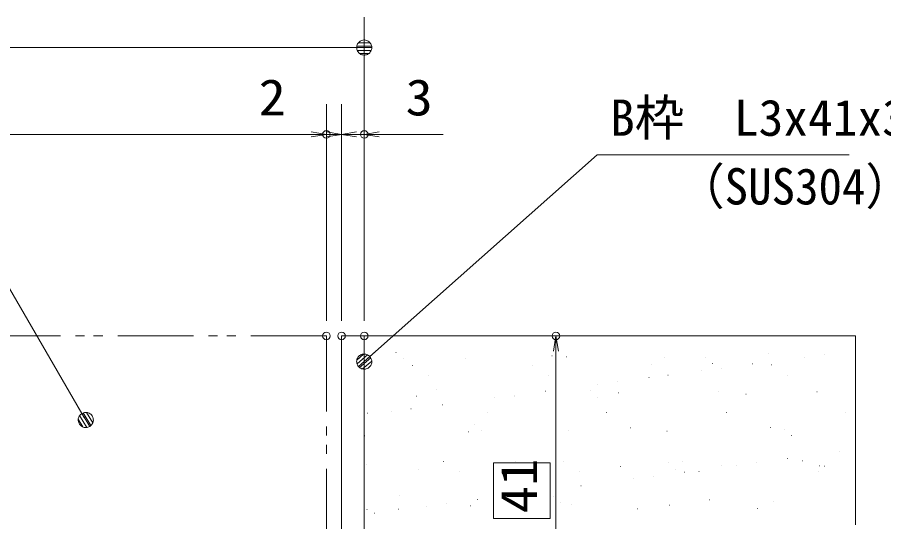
# Model space of a CAD drawing. Units: millimetres, scale not verified. Extents: x -1050 to 1050, y -742 to 742.
# Drawn here: x 618.2 to 904.8, y -280 to -113 of the extents above; entities that cross this region are included whole.
import ezdxf
from ezdxf.enums import TextEntityAlignment as Align

# ---------------------------------------------------------------- set-up
doc = ezdxf.new("R2010")
doc.units = ezdxf.units.MM
doc.header["$LTSCALE"] = 5
doc.header["$PDMODE"] = 32
doc.header["$PDSIZE"] = 2.5
doc.linetypes.add('DOUBLE_CHAIN1', pattern=[8.8, 5, -1, 0.6, -0.6, 0.6, -1])
for name, color, linetype, lineweight in [('0-1_寸法注釈', 2, 'Continuous', 9), ('0-2_想像線', 134, 'DOUBLE_CHAIN1', 9), ('0-3_ハッチング', 4, 'Continuous', 9), ('0-4_0', 2, 'Continuous', 9), ('0-5_DEFPOINTS', 134, 'Continuous', 9), ('0-6_枠', 7, 'Continuous', 9), ('0-7_蓋', 5, 'Continuous', 9)]:
    doc.layers.add(name, color=color, linetype=linetype, lineweight=lineweight)
doc.styles.add('ＭＳ ゴシック', font='')
doc.styles.get('ＭＳ ゴシック').set_extended_font_data('MS Gothic')

# ---------------------------------------------------------------- blocks, each defined once
blk = doc.blocks.new('_Dot')
at = {"layer": '0-4_0'}
for p, q in [((-2.5, 0), (-5, 0)), ((2.445, 0.5), (-2.445, 0.5)), ((1.997, 1.5), (-1.997, 1.5)), ((2.289, -0.995), (-2.289, -0.995)), ((1.499, -1.995), (-1.499, -1.995))]:
    blk.add_line(p, q, dxfattribs=at)
for points in [[(2.5, 0), (2.48, 0.313), (2.421, 0.622), (2.324, 0.92), (2.191, 1.204), (2.023, 1.469), (1.822, 1.711), (1.594, 1.926), (1.34, 2.111), (1.064, 2.262), (0.773, 2.378), (0.468, 2.456), (0.157, 2.495), (-0.157, 2.495), (-0.468, 2.456), (-0.773, 2.378), (-1.064, 2.262), (-1.34, 2.111), (-1.594, 1.926), (-1.822, 1.711), (-2.023, 1.469), (-2.191, 1.204), (-2.324, 0.92), (-2.421, 0.622), (-2.48, 0.313), (-2.5, 0), (0, 0)], [(-2.5, 0), (-2.48, -0.313), (-2.421, -0.622), (-2.324, -0.92), (-2.191, -1.204), (-2.023, -1.469), (-1.822, -1.711), (-1.594, -1.926), (-1.34, -2.111), (-1.064, -2.262), (-0.773, -2.378), (-0.468, -2.456), (-0.157, -2.495), (0.157, -2.495), (0.468, -2.456), (0.773, -2.378), (1.064, -2.262), (1.34, -2.111), (1.594, -1.926), (1.822, -1.711), (2.023, -1.469), (2.191, -1.204), (2.324, -0.92), (2.421, -0.622), (2.48, -0.313), (2.5, 0), (0, 0)]]:
    blk.add_lwpolyline(points, close=True, dxfattribs=at)
blk = doc.blocks.new('_OPEN')
at = {"layer": '0-4_0'}
blk.add_line((0, 0), (-5, 0), dxfattribs=at)
blk.add_lwpolyline([(-5, 0.833), (0, 0), (-5, -0.833)], dxfattribs=at)

msp = doc.modelspace()

# ---------------------------------------------------------------- linework, layer by layer
at = {"layer": '0-1_寸法注釈'}
for p, q in [((732.95, -213.471), (732.95, -112.974)), ((727.95, -122.974), (495.45, -122.974)), ((720.45, -213.471), (720.45, -141.755)), ((720.45, -213.471), (720.45, -141.755)), ((725.45, -213.471), (725.45, -141.755)), ((725.45, -213.471), (725.45, -141.755)), ((732.95, -213.471), (732.95, -141.755)), ((720.45, -151.755), (495.45, -151.755)), ((715.45, -151.755), (694.337, -151.755)), ((720.45, -151.755), (715.45, -151.755)), ((725.45, -151.755), (720.45, -151.755)), ((725.45, -151.755), (732.95, -151.755)), ((730.45, -151.755), (735.45, -151.755)), ((737.95, -151.755), (759.063, -151.755)), ((796.393, -315.971), (796.393, -223.471))]:
    msp.add_line(p, q, dxfattribs=at)
for points in [[(893.376, -158.5), (810.026, -158.5), (733.702, -226.299)], [(530.622, -187.293), (606.589, -187.293), (640.335, -245.43)]]:
    msp.add_lwpolyline(points, dxfattribs=at)
at = {"layer": '0-2_想像線'}
msp.add_line((895.45, -218.471), (732.95, -218.471), dxfattribs=at)
at = {"layer": '0-3_ハッチング'}
for p, q in [((743.409, -218.471), (743.459, -218.471)), ((776.099, -218.471), (776.149, -218.471)), ((776.099, -218.471), (776.149, -218.471)), ((841.481, -218.471), (841.531, -218.471)), ((874.172, -218.471), (874.222, -218.471)), ((874.172, -218.471), (874.222, -218.471)), ((895.45, -223.254), (895.5, -223.254)), ((895.45, -223.254), (895.5, -223.254)), ((743.462, -223.921), (743.512, -223.921)), ((745.803, -226.066), (745.853, -226.066)), ((766.559, -225.792), (766.609, -225.792)), ((795.03, -225.044), (795.08, -225.044)), ((799.803, -225.368), (799.853, -225.368)), ((832.29, -225.524), (832.34, -225.524)), ((845.848, -225.481), (845.898, -225.481)), ((866.592, -224.288), (866.642, -224.288)), ((878.562, -225.477), (878.612, -225.477)), ((885.172, -224.607), (885.222, -224.607)), ((895.45, -224.802), (895.5, -224.802)), ((748.963, -228.231), (749.013, -228.231)), ((788.513, -228.159), (788.563, -228.159)), ((828.063, -228.087), (828.113, -228.087)), ((848.189, -227.626), (848.239, -227.626)), ((850.987, -229.107), (851.037, -229.107)), ((861.312, -227.748), (861.362, -227.748)), ((867.612, -228.015), (867.662, -228.015)), ((895.45, -227.229), (895.5, -227.229)), ((754.319, -231.643), (754.369, -231.643)), ((793.868, -231.571), (793.918, -231.571)), ((833.418, -231.499), (833.468, -231.499)), ((844.376, -229.978), (844.426, -229.978)), ((872.968, -231.427), (873.018, -231.427)), ((810.191, -234.478), (810.241, -234.478)), ((816.801, -233.608), (816.851, -233.608)), ((827.126, -232.249), (827.176, -232.249)), ((756.852, -236.191), (756.902, -236.191)), ((792.941, -236.749), (792.991, -236.749)), ((807.671, -236.627), (807.721, -236.627)), ((816.975, -237.275), (817.025, -237.275)), ((850.219, -236.851), (850.269, -236.851)), ((859.238, -237.75), (859.288, -237.75)), ((882.707, -237.007), (882.757, -237.007)), ((750.186, -238.355), (750.236, -238.355)), ((776.005, -238.979), (776.055, -238.979)), ((782.616, -238.109), (782.666, -238.109)), ((782.674, -238.511), (782.724, -238.511)), ((810.011, -238.772), (810.061, -238.772)), ((741.82, -243.479), (741.87, -243.479)), ((748.43, -242.609), (748.48, -242.609)), ((758.755, -241.25), (758.805, -241.25)), ((734.049, -243.997), (734.099, -243.997)), ((773.599, -243.925), (773.649, -243.925)), ((813.148, -243.853), (813.198, -243.853)), ((852.698, -243.782), (852.748, -243.782)), ((892.248, -243.71), (892.298, -243.71)), ((769.493, -247.774), (769.543, -247.774)), ((821.06, -248.897), (821.11, -248.897)), ((867.392, -248.759), (867.442, -248.759)), ((871.879, -249.333), (871.929, -249.333)), ((733.058, -251.498), (733.108, -251.498)), ((767.359, -250.263), (767.409, -250.263)), ((771.834, -249.919), (771.884, -249.919)), ((800.603, -249.839), (800.653, -249.839)), ((833.09, -249.994), (833.14, -249.994)), ((874.22, -251.478), (874.27, -251.478)), ((895.45, -252.313), (895.5, -252.313)), ((890.271, -256.818), (890.321, -256.818)), ((759.22, -260.033), (759.27, -260.033)), ((782.882, -260.043), (782.932, -260.043)), ((798.77, -259.961), (798.82, -259.961)), ((833.701, -260.48), (833.751, -260.48)), ((838.319, -259.889), (838.369, -259.889)), ((862.696, -260.448), (862.746, -260.448)), ((873.021, -259.089), (873.071, -259.089)), ((877.869, -259.817), (877.919, -259.817)), ((733.656, -261.065), (733.706, -261.065)), ((750.986, -262.826), (751.036, -262.826)), ((764.576, -263.445), (764.626, -263.445)), ((804.125, -263.373), (804.175, -263.373)), ((817.775, -261.746), (817.825, -261.746)), ((836.042, -262.625), (836.092, -262.625)), ((838.835, -263.589), (838.885, -263.589)), ((843.675, -263.301), (843.725, -263.301)), ((851.019, -261.322), (851.069, -261.322)), ((856.086, -261.318), (856.136, -261.318)), ((883.225, -263.229), (883.275, -263.229)), ((883.507, -261.478), (883.557, -261.478)), ((885.268, -261.603), (885.318, -261.603)), ((821.9, -265.819), (821.95, -265.819)), ((828.511, -264.949), (828.561, -264.949)), ((775.768, -268.895), (775.818, -268.895)), ((775.768, -268.895), (775.818, -268.895)), ((804.65, -268.09), (804.7, -268.09)), ((744.705, -271.19), (744.755, -271.19)), ((775.768, -270.575), (775.818, -270.575)), ((775.768, -271.892), (775.818, -271.892)), ((795.523, -271.626), (795.573, -271.626)), ((895.45, -271.018), (895.5, -271.018)), ((753.529, -274.82), (753.579, -274.82)), ((760.14, -273.95), (760.19, -273.95)), ((768.159, -274.733), (768.209, -274.733)), ((770.464, -272.59), (770.514, -272.59)), ((797.864, -273.771), (797.914, -273.771)), ((801.403, -274.309), (801.453, -274.309)), ((833.89, -274.465), (833.94, -274.465)), ((847.091, -272.749), (847.141, -272.749)), ((868.192, -273.229), (868.242, -273.229)), ((733.858, -275.969), (733.908, -275.969)), ((736.279, -277.091), (736.329, -277.091)), ((744.306, -275.799), (744.356, -275.799)), ((823.405, -275.656), (823.455, -275.656)), ((862.955, -275.584), (863.005, -275.584)), ((895.45, -277.398), (895.5, -277.398))]:
    msp.add_line(p, q, dxfattribs=at)
msp.add_lwpolyline([(895.45, -280.971), (895.45, -218.471), (732.95, -218.471), (732.95, -290.853), (738.7, -290.853), (738.7, -313.471), (757.45, -332.221), (776.7, -332.221), (776.7, -345.176)], dxfattribs=at)
msp.add_lwpolyline([(775.768, -278.96), (775.768, -260.483), (794.518, -260.483), (794.518, -278.96)], close=True, dxfattribs=at)
at = {"layer": '0-5_DEFPOINTS'}
for p in [(720.45, -151.755), (732.95, -151.755), (720.45, -218.471), (725.45, -218.471), (732.95, -218.471), (796.393, -218.471)]:
    msp.add_point(p, dxfattribs=at)
at = {"layer": '0-6_枠'}
for p, q in [((725.45, -218.471), (725.45, -313.471)), ((732.95, -218.471), (725.45, -218.471)), ((732.95, -313.471), (732.95, -218.471))]:
    msp.add_line(p, q, dxfattribs=at)
at = {"layer": '0-7_蓋', "linetype": 'DOUBLE_CHAIN1'}
for q in [(495.45, -218.471), (720.45, -313.471)]:
    msp.add_line((720.45, -218.471), q, dxfattribs=at)

# ---------------------------------------------------------------- block references
at = {"layer": '0-1_寸法注釈'}
for name, p in [('_Dot', (732.95, -122.974)), ('_OPEN', (720.45, -151.755)), ('_OPEN', (725.45, -151.755))]:
    msp.add_blockref(name, p, dxfattribs=at)
for name, p, rotation in [('_OPEN', (725.45, -151.755), 180), ('_OPEN', (732.95, -151.755), 180), ('_OPEN', (796.393, -218.471), 90), ('_Dot', (732.95, -226.958), 221.24479), ('_Dot', (640.848, -246.289), 300.86486)]:
    msp.add_blockref(name, p, dxfattribs=dict(at, rotation=rotation))

# ---------------------------------------------------------------- texts
at = {"layer": '0-1_寸法注釈', "color": 7, "style": 'ＭＳ ゴシック'}
for s, width, p in [('2', 1.1, (698.027, -149.068)), ('3', 1.1, (746.64, -149.068)), ('（SUS304）', 0.95, (836.597, -178.55))]:
    msp.add_text(s, height=12.02, dxfattribs=dict(at, width=width)).set_placement(p, align=Align.BOTTOM_LEFT)
msp.add_text('B枠\u3000L3x41x30', height=12.02, dxfattribs=at).set_placement((814.279, -155.813), align=Align.BOTTOM_LEFT)
at = {"layer": '0-1_寸法注釈', "color": 7, "style": 'ＭＳ ゴシック', "width": 1.1}
msp.add_text('41', height=12.02, rotation=90, dxfattribs=at).set_placement((793.706, -277.145), align=Align.BOTTOM_LEFT)

doc.saveas('drawing.dxf')
